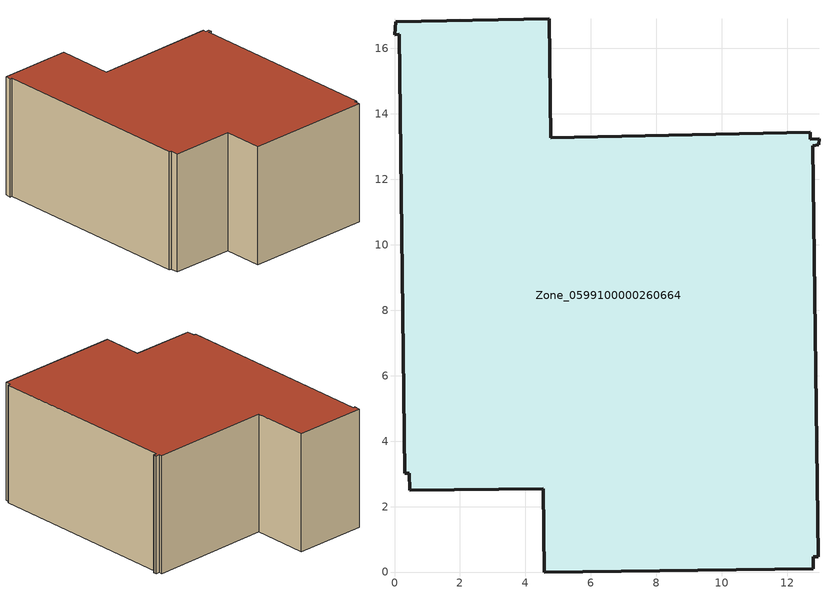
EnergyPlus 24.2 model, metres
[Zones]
Zone_0599100000260664
 floor ground (C_G): 0,16.41 0.04,16.82 4.73,16.9 4.78,13.27 12.7,13.44 12.71,13.23 12.97,13.24 12.96,13.05 12.78,13.03 12.94,0.47 12.8,0.47 12.8,0.1 4.58,0 4.55,2.55 0.46,2.5 0.46,3.02 0.32,3.02 0.14,16.43 z0
 wall outside (C_F): 0.04,16.82 0,16.41 0.14,16.43 0.32,3.02 0.46,3.02 0.46,2.5 4.55,2.55 4.58,0 12.8,0.1 12.8,0.47 12.94,0.47 12.78,13.03 12.96,13.05 12.97,13.24 12.71,13.23 12.7,13.44 4.78,13.27 4.73,16.9 0.04,16.82 z0:7.72
 roof outside (C_R): 0.14,16.43 0.32,3.02 0.46,3.02 0.46,2.5 4.55,2.55 4.58,0 12.8,0.1 12.8,0.47 12.94,0.47 12.78,13.03 12.96,13.05 12.97,13.24 12.71,13.23 12.7,13.44 4.78,13.27 4.73,16.9 0.04,16.82 0,16.41 z7.72
[BUILDING]
Pand.0599100000260664: North Axis=0; Terrain=City; Loads Convergence Tolerance Value=0.04; Temperature Convergence Tolerance Value=0.4; Solar Distribution=FullExterior; Maximum Number of Warmup Days=25; Minimum Number of Warmup Days=1
[Site:Location]
Rotterdam.The.Hague.AP_ZH_NLD Design_Conditions: Latitude=51.96; Longitude=4.45; Time Zone=1; Elevation=-4.5
[SITE:GROUNDTEMPERATURE:BUILDINGSURFACE]
18, 18, 18, 18, 18, 18, 18, 18, 18, 18, 18, 18
[MATERIAL] Thermal Absorptance=0.9; Solar Absorptance=0.7; Visible Absorptance=0.7
Name | Roughness | Thickness | Conductivity | Density | Specific Heat
G.D.1975-1991 | MediumSmooth | 0.15 | 0.288461 | 540 | 1210
F.D.1975-1991 | Rough | 0.3 | 0.230769 | 1920 | 840
R.D.1975-1991 | MediumRough | 0.2 | 0.153846 | 1500 | 1000
[CONSTRUCTION]
C_G: G.D.1975-1991
C_F: F.D.1975-1991
C_R: R.D.1975-1991
[ZONE]
Zone_0599100000260664: Type=1; Multiplier=1; Ceiling Height=Autocalculate; Volume=Autocalculate; Floor Area=autocalculate; Part of Total Floor Area=Yes
[ZONEINFILTRATION:DESIGNFLOWRATE]
Infil_Zone_0599100000260664: Zone or ZoneList or Space or SpaceList=Zone_0599100000260664; Schedule=AlwaysOn; Design Flow Rate Calculation Method=Flow/Area; Flow Rate per Floor Area=0.0042; Constant Term Coefficient=1; Temperature Term Coefficient=0; Velocity Term Coefficient=0; Velocity Squared Term Coefficient=0
[HVACTEMPLATE:ZONE:IDEALLOADSAIRSYSTEM]
Zone_0599100000260664: Maximum Heating Supply Air Temperature=50; Minimum Cooling Supply Air Temperature=13; Maximum Heating Supply Air Humidity Ratio=0.0156; Minimum Cooling Supply Air Humidity Ratio=0.0077; Heating Limit=NoLimit; Cooling Limit=NoLimit; Dehumidification Control Type=ConstantSensibleHeatRatio; Cooling Sensible Heat Ratio=0.7; Dehumidification Setpoint=60; Humidification Control Type=None; Humidification Setpoint=30; Outdoor Air Method=None; Outdoor Air Flow Rate per Person=0.00944; Outdoor Air Flow Rate per Zone Floor Area=0; Outdoor Air Flow Rate per Zone=0; Demand Controlled Ventilation Type=None; Outdoor Air Economizer Type=NoEconomizer; Heat Recovery Type=None; Sensible Heat Recovery Effectiveness=0.7; Latent Heat Recovery Effectiveness=0.65
[ZONECONTROL:THERMOSTAT]
ThermostatControl_Zone_0599100000260664: Zone or ZoneList=Zone_0599100000260664; Control Type Schedule=DualSetpointControlType; Control 1=Thermostat_Zone_0599100000260664; Temperature Difference Between Cutout And Setpoint=0
[THERMOSTATSETPOINT:DUALSETPOINT]
Thermostat_Zone_0599100000260664: Heating Setpoint Temperature Schedule=HeatingSetpoint_Zone_0599100000260664; Cooling Setpoint Temperature Schedule=CoolingSetpoint_Zone_0599100000260664
[SCHEDULE:COMPACT]
HeatingSetpoint_Zone_0599100000260664: Through: 12/31, For: AllDays, Until: 24:00, 21
CoolingSetpoint_Zone_0599100000260664: Through: 12/31, For: AllDays, Until: 24:00, 24
DualSetpointControlType: Through: 12/31, For: AllDays, Until: 24:00, 4
AlwaysOn: Through: 12/31, For: AllDays, Until: 24:00, 1
